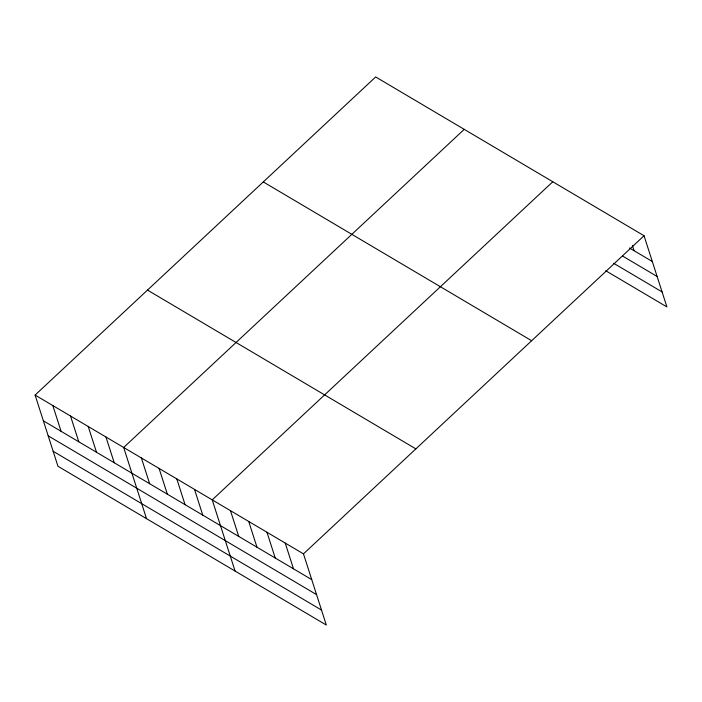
<?xml version="1.0" encoding="UTF-8"?>
<svg xmlns="http://www.w3.org/2000/svg" width="702" height="702" viewBox="0 0 702 702"><rect width="100%" height="100%" fill="white"/><g stroke="black" fill="none" stroke-linecap="round" stroke-linejoin="round"><path stroke-width="1.05" d="M35.1 395.077L303.475 553.86L326.325 625.052L57.959 466.26L35.1 395.077L375.675 76.948L644.041 235.74L666.9 306.923L605.765 270.753M464.233 129.352L123.666 447.472L146.516 518.664M552.799 181.748L212.223 499.877L235.082 571.059M303.475 553.86L644.041 235.74M629.501 248.008L652.316 261.504M622.455 255.976L657.125 276.491M613.723 263.32L662.091 291.935M263.285 181.932L531.651 340.724M147.49 290.093L415.865 448.885M43.375 420.831L311.741 579.624M48.184 435.828L316.558 594.62M53.141 451.272L321.516 610.064M632.414 245.551L634.064 250.702M285.223 543.067L293.497 568.831M266.971 532.265L275.245 558.029M248.727 521.472L256.993 547.235M230.475 510.67L238.75 536.433M194.515 489.399L202.781 515.154M176.799 478.913L185.074 504.677M159.091 468.436L167.357 494.199M141.374 457.958L149.649 483.713M105.949 436.995L114.224 462.758M88.241 426.518L96.507 452.272M70.525 416.032L78.799 441.795M52.817 405.554L61.083 431.318"/></g></svg>
